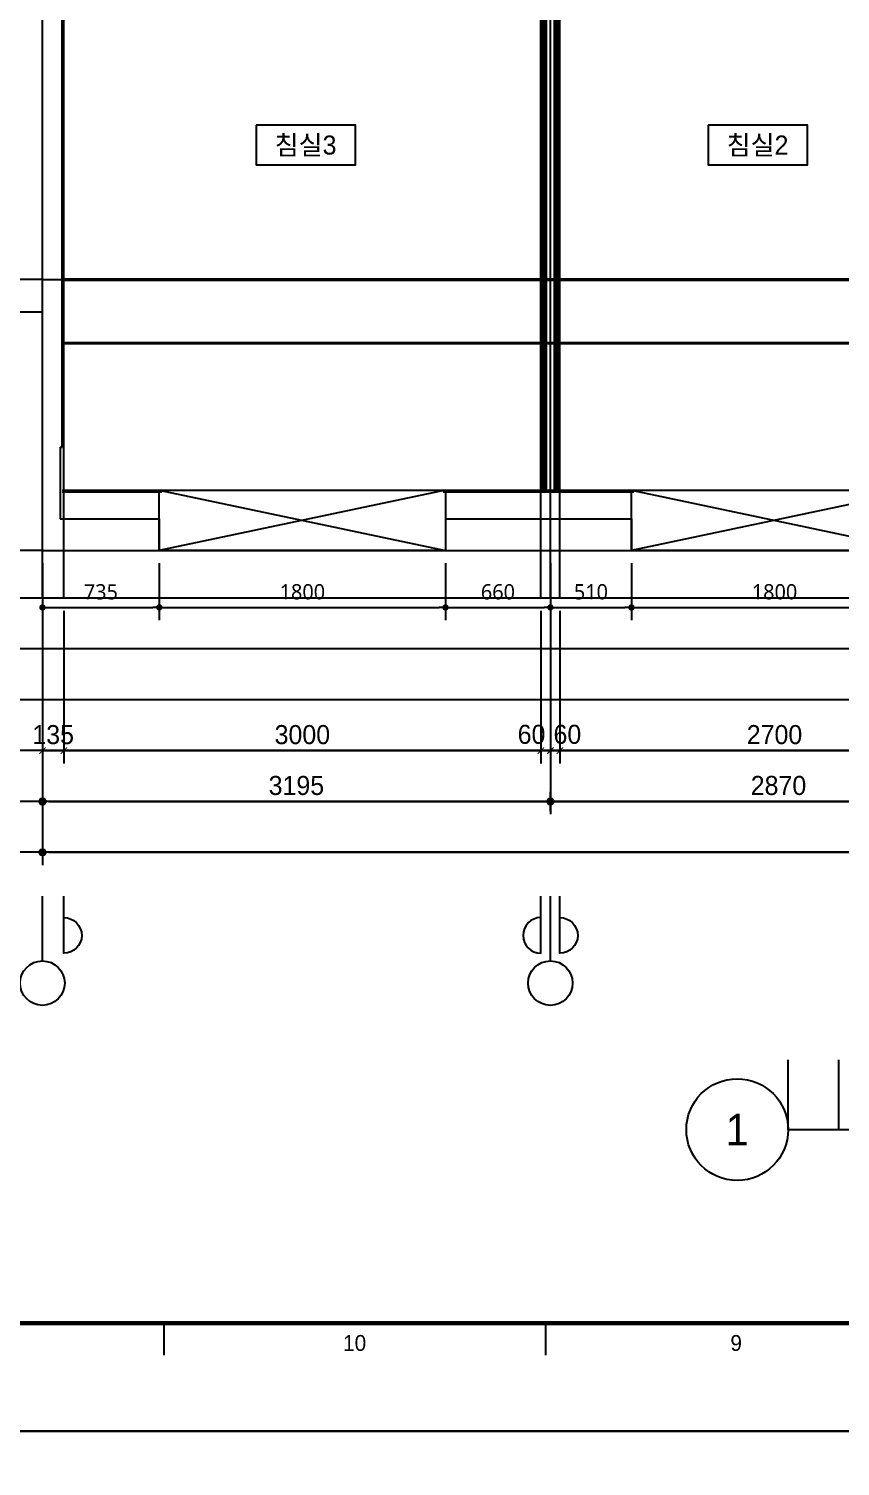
# Model space of a CAD drawing. Header units: millimetres. Extents: x 0 to 92204, y -190080 to 23760.
# Drawn here: x 58944 to 64048, y -47740 to -38691 of the extents above; entities that cross this region are included whole.
import ezdxf
from ezdxf.enums import TextEntityAlignment as Align
from ezdxf.xclip import XClip

# ---------------------------------------------------------------- set-up
doc = ezdxf.new("R2010")
doc.units = ezdxf.units.MM
doc.header["$LTSCALE"] = 100
doc.header["$XCLIPFRAME"] = 0
for name, pattern in [('AUDIT_D_220706163347-0', [0]), ('CEN', [62, 60, -1, 0, -1]), ('HIDDEN', [9.525, 6.35, -3.175])]:
    doc.linetypes.add(name, pattern=pattern)
doc.layers.get('defpoints').update_dxf_attribs({"color": 139})
for name, color, linetype in [('A-치수', 7, 'AUDIT_D_220706163347-0'), ('AA-BORD-FORM', 7, 'Continuous'), ('AA-BORD-TEXT', 3, 'Continuous'), ('AA-XXXX-DIMS', 7, 'Continuous'), ('AA-XXXX-SYMB', 7, 'Continuous'), ('AA-XXXX-TEXT', 3, 'Continuous'), ('CEN_CON', 1, 'CEN'), ('CEN_WALL', 12, 'CEN'), ('CONC', 2, 'Continuous'), ('DIM', 7, 'AUDIT_D_220706163347-0'), ('ELE3_CON', 7, 'Continuous'), ('MC', 135, 'Continuous'), ('WAL_DRY', 7, 'Continuous'), ('실명', 3, 'AUDIT_D_220706163347-0'), ('실명박스', 7, 'AUDIT_D_220706163347-0'), ('창호-open', 4, 'Continuous'), ('확장', 8, 'HIDDEN')]:
    doc.layers.add(name, color=color, linetype=linetype)
doc.layers.add('Defpoint', color=135, linetype='Continuous', plot=False)
doc.styles.add('HAUD01', font='Dotum.ttf')
doc.styles.add('맑은 고딕', font='malgun.ttf')
doc.styles.add('맑은고딕', font='malgun.ttf', dxfattribs={"width": 0.9})
doc.dimstyles.new('DIM_40', dxfattribs={"dimscale": 40, "dimtxt": 3, "dimasz": 1, "dimexe": 2, "dimexo": 2, "dimgap": 1, "dimtad": 1, "dimdec": 0, "dimzin": 0, "dimdsep": 46, "dimtxsty": '맑은고딕', "dimblk1": 'DIMDOT', "dimblk2": 'DIMDOT', "dimsah": 1, "dimcen": 0.09, "dimdle": 2, "dimclrd": 7, "dimclre": 7, "dimclrt": 3, "dimadec": 0, "dimazin": 0, "dimtfac": 1, "dimtdec": 0, "dimtix": 1, "dimtmove": 2, "dimatfit": 3, "dimldrblk": 'DIMDOT', "dimfxl": 2, "dimtolj": 1, "dimtzin": 0, "dimarcsym": 0})
doc.dimstyles.new('MCDIM_40', dxfattribs={"dimscale": 40, "dimtxt": 3, "dimasz": 1, "dimexe": 2, "dimexo": 2, "dimgap": 1, "dimtad": 1, "dimdec": 0, "dimzin": 0, "dimdsep": 46, "dimtxsty": '맑은고딕', "dimblk1": 'ARCHTICK', "dimblk2": 'ARCHTICK', "dimsah": 1, "dimcen": 0.09, "dimdle": 2, "dimclrd": 7, "dimclre": 7, "dimclrt": 3, "dimadec": 0, "dimazin": 0, "dimtfac": 1, "dimtdec": 0, "dimtix": 1, "dimtmove": 2, "dimatfit": 3, "dimldrblk": 'ARCHTICK', "dimfxl": 1, "dimtolj": 1, "dimtzin": 0, "dimarcsym": 0})
doc.dimstyles.new('NDIM40-in', dxfattribs={"dimscale": 40, "dimtxt": 2.4, "dimasz": 1, "dimexe": 2, "dimexo": 2, "dimgap": 1.2, "dimtad": 1, "dimdec": 0, "dimrnd": 0.25, "dimzin": 0, "dimdsep": 46, "dimtxsty": '맑은 고딕', "dimblk": 'DOT', "dimcen": 5, "dimclrd": 256, "dimclre": 256, "dimclrt": 3, "dimadec": 0, "dimazin": 0, "dimtfac": 1, "dimtdec": 0, "dimtix": 1, "dimtmove": 2, "dimatfit": 1, "dimldrblk": 'DIMDOT', "dimfxl": 0, "dimtolj": 1, "dimtzin": 0, "dimarcsym": 0})

# ---------------------------------------------------------------- blocks, each defined once
blk = doc.blocks.new('U-84A(확장)1')
at = {"layer": 'CEN_CON'}
for p, q in [((0, -300), (0, 7375)), ((0, 0), (15195, 0))]:
    blk.add_line(p, q, dxfattribs=at)
at = {"layer": 'CEN_WALL'}
blk.add_line((0, 1500), (10995, 1500), dxfattribs=at)
at = {"layer": 'CONC'}
blk.add_line((0, 0), (735, 0), dxfattribs=at)
at = {"layer": 'MC'}
blk.add_line((0, 1705), (10995, 1705), dxfattribs=at)
blk = doc.blocks.new('U-84A(확장)')
at = {"layer": 'CEN_CON'}
for p, q in [((0, -300), (0, 7375)), ((3195, -300), (3195, 4125)), ((0, 0), (15235, 0))]:
    blk.add_line(p, q, dxfattribs=at)
at = {"layer": 'CONC'}
for p, q in [((125, 650), (125, 3915)), ((112, 650), (112, 200)), ((112, 650), (125, 650)), ((112, 200), (735, 200)), ((735, 200), (735, 0)), ((2535, 200), (3705, 200)), ((2535, 200), (2535, 0)), ((3705, 200), (3705, 0)), ((0, 0), (735, 0)), ((2535, 0), (3705, 0))]:
    blk.add_line(p, q, dxfattribs=at)
at = {"layer": 'ELE3_CON'}
for p, q in [((2535, 0), (735, 0)), ((5505, 0), (3705, 0))]:
    blk.add_line(p, q, dxfattribs=at)
at = {"layer": 'MC'}
for p, q in [((135, -300), (135, 4265)), ((3135, -300), (3135, 4125)), ((3255, -300), (3255, 4125)), ((0, 1705), (10995, 1705))]:
    blk.add_line(p, q, dxfattribs=at)
at = {"layer": 'WAL_DRY'}
for p, q in [((3145, 380), (3145, 4015)), ((3157.5, 380), (3157.5, 4002.5)), ((3170, 380), (3170, 3990)), ((3220, 380), (3220, 3990)), ((3232.5, 380), (3232.5, 4002.5)), ((3245, 380), (3245, 4015)), ((125, 380), (750, 380)), ((125, 370), (750, 370)), ((2520, 380), (3720, 380)), ((2520, 370), (3720, 370))]:
    blk.add_line(p, q, dxfattribs=at)
at = {"layer": '확장', "ltscale": 0.5, "const_width": 20, "flags": 128}
for points in [[(10685, 1705), (125, 1705)], [(10685, 1305), (125, 1305)]]:
    blk.add_lwpolyline(points, dxfattribs=at)
blk = doc.blocks.new('DIMDOT')
at = {"layer": 'AA-XXXX-DIMS'}
for p, q in [((-1.5, 0), (1.5, 0)), ((0, -1.5), (0, 1.5))]:
    blk.add_line(p, q, dxfattribs=at)
for radius in [0.5, 0.25]:
    blk.add_circle((0, 0), radius, dxfattribs=at)
blk = doc.blocks.new('*D2829')
at = {"layer": 'defpoints', "color": 0, "transparency": 16777216}
for p in [(8876.2, -66035.4), (23506.2, -66035.4), (23506.2, -67635.4)]:
    blk.add_point(p, dxfattribs=at)
at = {"layer": 'DIM', "color": 7, "lineweight": -2, "transparency": 16777216}
for p, q in [((8876.2, -66115.4), (8876.2, -67715.4)), ((23506.2, -66115.4), (23506.2, -67715.4)), ((8916.2, -67635.4), (23466.2, -67635.4))]:
    blk.add_line(p, q, dxfattribs=at)
at = {"layer": 'DIM', "color": 7, "lineweight": -2, "transparency": 16777216, "xscale": 40, "yscale": 40, "zscale": 40, "rotation": 180}
blk.add_blockref('DIMDOT', (8876.2, -67635.4), dxfattribs=at)
at = {"layer": 'DIM', "color": 7, "lineweight": -2, "transparency": 16777216, "xscale": 40, "yscale": 40, "zscale": 40}
blk.add_blockref('DIMDOT', (23506.2, -67635.4), dxfattribs=at)
at = {"layer": 'DIM', "color": 3, "transparency": 16777216, "insert": (16191.2, -67535.3), "char_height": 120, "attachment_point": 5, "style": 'HAUD01'}
blk.add_mtext('\\A1;14630', dxfattribs=at)
blk = doc.blocks.new('*D2830')
at = {"layer": 'defpoints', "color": 0, "transparency": 16777216}
for p in [(8876.2, -66035.4), (12071.2, -66035.4), (12071.2, -67315.4)]:
    blk.add_point(p, dxfattribs=at)
at = {"layer": 'DIM', "color": 7, "lineweight": -2, "transparency": 16777216}
for p, q in [((8876.2, -66115.4), (8876.2, -67395.4)), ((12071.2, -66115.4), (12071.2, -67395.4)), ((8916.2, -67315.4), (12031.2, -67315.4))]:
    blk.add_line(p, q, dxfattribs=at)
at = {"layer": 'DIM', "color": 7, "lineweight": -2, "transparency": 16777216, "xscale": 40, "yscale": 40, "zscale": 40, "rotation": 180}
blk.add_blockref('DIMDOT', (8876.2, -67315.4), dxfattribs=at)
at = {"layer": 'DIM', "color": 7, "lineweight": -2, "transparency": 16777216, "xscale": 40, "yscale": 40, "zscale": 40}
blk.add_blockref('DIMDOT', (12071.2, -67315.4), dxfattribs=at)
at = {"layer": 'DIM', "color": 3, "transparency": 16777216, "insert": (10473.7, -67215.3), "char_height": 120, "attachment_point": 5, "style": 'HAUD01'}
blk.add_mtext('\\A1;3195', dxfattribs=at)
blk = doc.blocks.new('*D2831')
at = {"layer": 'defpoints', "color": 0, "transparency": 16777216}
for p in [(12071.2, -66035.4), (14941.2, -66035.4), (14941.2, -67315.4)]:
    blk.add_point(p, dxfattribs=at)
at = {"layer": 'DIM', "color": 7, "lineweight": -2, "transparency": 16777216}
for p, q in [((12071.2, -66115.4), (12071.2, -67395.4)), ((14941.2, -66115.4), (14941.2, -67395.4)), ((12111.2, -67315.4), (14901.2, -67315.4))]:
    blk.add_line(p, q, dxfattribs=at)
at = {"layer": 'DIM', "color": 7, "lineweight": -2, "transparency": 16777216, "xscale": 40, "yscale": 40, "zscale": 40, "rotation": 180}
blk.add_blockref('DIMDOT', (12071.2, -67315.4), dxfattribs=at)
at = {"layer": 'DIM', "color": 7, "lineweight": -2, "transparency": 16777216, "xscale": 40, "yscale": 40, "zscale": 40}
blk.add_blockref('DIMDOT', (14941.2, -67315.4), dxfattribs=at)
at = {"layer": 'DIM', "color": 3, "transparency": 16777216, "insert": (13506.2, -67215.3), "char_height": 120, "attachment_point": 5, "style": 'HAUD01'}
blk.add_mtext('\\A1;2870', dxfattribs=at)
blk = doc.blocks.new('_ArchTick')
at = {"color": 0, "linetype": 'ByBlock', "const_width": 0.15}
blk.add_lwpolyline([(-0.5, -0.5), (0.5, 0.5)], dxfattribs=at)
blk = doc.blocks.new('*D2834')
at = {"layer": 'defpoints', "color": 0, "transparency": 16777216}
for p in [(8876.2, -66035.4), (9011.2, -66035.4), (9011.2, -66995.4)]:
    blk.add_point(p, dxfattribs=at)
at = {"layer": 'DIM', "color": 7, "lineweight": -2, "transparency": 16777216}
for p, q in [((8876.2, -66115.4), (8876.2, -67075.4)), ((9011.2, -66115.4), (9011.2, -67075.4)), ((8876.2, -66995.4), (8836.2, -66995.4)), ((8876.2, -66995.4), (9011.2, -66995.4)), ((9011.2, -66995.4), (9051.2, -66995.4))]:
    blk.add_line(p, q, dxfattribs=at)
at = {"layer": 'DIM', "color": 7, "lineweight": -2, "transparency": 16777216, "xscale": 40, "yscale": 40, "zscale": 40}
blk.add_blockref('_ArchTick', (8876.2, -66995.4), dxfattribs=at)
at = {"layer": 'DIM', "color": 7, "lineweight": -2, "transparency": 16777216, "xscale": 40, "yscale": 40, "zscale": 40, "rotation": 180}
blk.add_blockref('_ArchTick', (9011.2, -66995.4), dxfattribs=at)
at = {"layer": 'DIM', "color": 3, "transparency": 16777216, "insert": (8943.7, -66895.3), "char_height": 120, "attachment_point": 5, "style": 'HAUD01'}
blk.add_mtext('\\A1;135', dxfattribs=at)
blk = doc.blocks.new('*D2835')
at = {"layer": 'defpoints', "color": 0, "transparency": 16777216}
for p in [(9011.2, -66035.4), (12011.2, -66035.4), (12011.2, -66995.4)]:
    blk.add_point(p, dxfattribs=at)
at = {"layer": 'DIM', "color": 7, "lineweight": -2, "transparency": 16777216}
for p, q in [((9011.2, -66115.4), (9011.2, -67075.4)), ((12011.2, -66115.4), (12011.2, -67075.4)), ((8931.2, -66995.4), (12091.2, -66995.4))]:
    blk.add_line(p, q, dxfattribs=at)
at = {"layer": 'DIM', "color": 7, "lineweight": -2, "transparency": 16777216, "xscale": 40, "yscale": 40, "zscale": 40, "rotation": 180}
blk.add_blockref('_ArchTick', (9011.2, -66995.4), dxfattribs=at)
at = {"layer": 'DIM', "color": 7, "lineweight": -2, "transparency": 16777216, "xscale": 40, "yscale": 40, "zscale": 40}
blk.add_blockref('_ArchTick', (12011.2, -66995.4), dxfattribs=at)
at = {"layer": 'DIM', "color": 3, "transparency": 16777216, "insert": (10511.2, -66895.3), "char_height": 120, "attachment_point": 5, "style": 'HAUD01'}
blk.add_mtext('\\A1;3000', dxfattribs=at)
blk = doc.blocks.new('*D2836')
at = {"layer": 'defpoints', "color": 0, "transparency": 16777216}
for p in [(12011.2, -66035.4), (12071.2, -66035.4), (12071.2, -66995.4)]:
    blk.add_point(p, dxfattribs=at)
at = {"layer": 'DIM', "color": 7, "lineweight": -2, "transparency": 16777216}
for p, q in [((12011.2, -66115.4), (12011.2, -67075.4)), ((12071.2, -66115.4), (12071.2, -67075.4)), ((12011.2, -66995.4), (11971.2, -66995.4)), ((12011.2, -66995.4), (12071.2, -66995.4)), ((12071.2, -66995.4), (12111.2, -66995.4))]:
    blk.add_line(p, q, dxfattribs=at)
at = {"layer": 'DIM', "color": 7, "lineweight": -2, "transparency": 16777216, "xscale": 40, "yscale": 40, "zscale": 40}
blk.add_blockref('_ArchTick', (12011.2, -66995.4), dxfattribs=at)
at = {"layer": 'DIM', "color": 7, "lineweight": -2, "transparency": 16777216, "xscale": 40, "yscale": 40, "zscale": 40, "rotation": 180}
blk.add_blockref('_ArchTick', (12071.2, -66995.4), dxfattribs=at)
at = {"layer": 'DIM', "color": 3, "transparency": 16777216, "insert": (11952.8, -66893.4), "char_height": 120, "attachment_point": 5, "style": 'HAUD01'}
blk.add_mtext('\\A1;60', dxfattribs=at)
blk = doc.blocks.new('*D2837')
at = {"layer": 'defpoints', "color": 0, "transparency": 16777216}
for p in [(12071.2, -66035.4), (12131.2, -66035.4), (12131.2, -66995.4)]:
    blk.add_point(p, dxfattribs=at)
at = {"layer": 'DIM', "color": 7, "lineweight": -2, "transparency": 16777216}
for p, q in [((12071.2, -66115.4), (12071.2, -67075.4)), ((12131.2, -66115.4), (12131.2, -67075.4)), ((12071.2, -66995.4), (12031.2, -66995.4)), ((12071.2, -66995.4), (12131.2, -66995.4)), ((12131.2, -66995.4), (12171.2, -66995.4))]:
    blk.add_line(p, q, dxfattribs=at)
at = {"layer": 'DIM', "color": 7, "lineweight": -2, "transparency": 16777216, "xscale": 40, "yscale": 40, "zscale": 40}
blk.add_blockref('_ArchTick', (12071.2, -66995.4), dxfattribs=at)
at = {"layer": 'DIM', "color": 7, "lineweight": -2, "transparency": 16777216, "xscale": 40, "yscale": 40, "zscale": 40, "rotation": 180}
blk.add_blockref('_ArchTick', (12131.2, -66995.4), dxfattribs=at)
at = {"layer": 'DIM', "color": 3, "transparency": 16777216, "insert": (12178.3, -66893.4), "char_height": 120, "attachment_point": 5, "style": 'HAUD01'}
blk.add_mtext('\\A1;60', dxfattribs=at)
blk = doc.blocks.new('*D2838')
at = {"layer": 'defpoints', "color": 0, "transparency": 16777216}
for p in [(12131.2, -66035.4), (14831.2, -66035.4), (14831.2, -66995.4)]:
    blk.add_point(p, dxfattribs=at)
at = {"layer": 'DIM', "color": 7, "lineweight": -2, "transparency": 16777216}
for p, q in [((12131.2, -66115.4), (12131.2, -67075.4)), ((14831.2, -66115.4), (14831.2, -67075.4)), ((12051.2, -66995.4), (14911.2, -66995.4))]:
    blk.add_line(p, q, dxfattribs=at)
at = {"layer": 'DIM', "color": 7, "lineweight": -2, "transparency": 16777216, "xscale": 40, "yscale": 40, "zscale": 40, "rotation": 180}
blk.add_blockref('_ArchTick', (12131.2, -66995.4), dxfattribs=at)
at = {"layer": 'DIM', "color": 7, "lineweight": -2, "transparency": 16777216, "xscale": 40, "yscale": 40, "zscale": 40}
blk.add_blockref('_ArchTick', (14831.2, -66995.4), dxfattribs=at)
at = {"layer": 'DIM', "color": 3, "transparency": 16777216, "insert": (13481.2, -66895.3), "char_height": 120, "attachment_point": 5, "style": 'HAUD01'}
blk.add_mtext('\\A1;2700', dxfattribs=at)
blk = doc.blocks.new('중심')
at = {"layer": 'DIM'}
blk.add_line((-350, 0), (0, 0), dxfattribs=at)
blk.add_circle((-470, 0), 120, dxfattribs=at)
blk = doc.blocks.new('XR-FORM 청주월명')
at = {"layer": 'AA-BORD-FORM', "color": 2}
for p, q in [((241, 17), (241, 12)), ((301, 17), (301, 12))]:
    blk.add_line(p, q, dxfattribs=at)
at = {"layer": 'AA-BORD-FORM', "color": 1}
blk.add_lwpolyline([(0, 0), (841, 0), (841, 594), (0, 594)], close=True, dxfattribs=at)
at = {"layer": 'AA-BORD-FORM', "color": 2, "const_width": 0.682}
blk.add_lwpolyline([(21, 17), (21, 577), (821, 577), (821, 17)], close=True, dxfattribs=at)
at = {"layer": 'AA-BORD-TEXT', "color": 7, "style": 'HAUD01'}
for s, p in [('10', (271, 13.9)), ('9', (331, 13.9))]:
    blk.add_text(s, height=2.5, dxfattribs=at).set_placement(p, align=Align.MIDDLE_CENTER)
blk = doc.blocks.new('_Dot')
at = {"color": 0, "linetype": 'ByBlock', "lineweight": -2}
blk.add_line((-0.5, 0), (-1, 0), dxfattribs=at)
at = {"color": 0, "linetype": 'ByBlock', "const_width": 0.5}
blk.add_lwpolyline([(-0.25, 0, 1), (0.25, 0, 1)], format="xyb", close=True, dxfattribs=at)
blk = doc.blocks.new('*D564')
at = {"layer": 'defpoints', "color": 0, "transparency": 16777216}
for p in [(59030.2, -41975.4), (59765.2, -41975.4), (59765.2, -42333.9)]:
    blk.add_point(p, dxfattribs=at)
at = {"layer": 'DIM', "lineweight": -2, "transparency": 16777216}
for p, q in [((59030.2, -42055.4), (59030.2, -42413.9)), ((59765.2, -42055.4), (59765.2, -42413.9)), ((59070.2, -42333.9), (59725.2, -42333.9))]:
    blk.add_line(p, q, dxfattribs=at)
at = {"layer": 'DIM', "lineweight": -2, "transparency": 16777216, "xscale": 40, "yscale": 40, "zscale": 40, "rotation": 180}
blk.add_blockref('_Dot', (59030.2, -42333.9), dxfattribs=at)
at = {"layer": 'DIM', "lineweight": -2, "transparency": 16777216, "xscale": 40, "yscale": 40, "zscale": 40}
blk.add_blockref('_Dot', (59765.2, -42333.9), dxfattribs=at)
at = {"layer": 'DIM', "color": 3, "transparency": 16777216, "insert": (59397.7, -42236.3), "char_height": 96, "attachment_point": 5, "style": '맑은 고딕'}
blk.add_mtext('\\A1;735', dxfattribs=at)
blk = doc.blocks.new('*D565')
at = {"layer": 'defpoints', "color": 0, "transparency": 16777216}
for p in [(59765.2, -41975.4), (61565.2, -41975.4), (61565.2, -42333.9)]:
    blk.add_point(p, dxfattribs=at)
at = {"layer": 'DIM', "lineweight": -2, "transparency": 16777216}
for p, q in [((59765.2, -42055.4), (59765.2, -42413.9)), ((61565.2, -42055.4), (61565.2, -42413.9)), ((59805.2, -42333.9), (61525.2, -42333.9))]:
    blk.add_line(p, q, dxfattribs=at)
at = {"layer": 'DIM', "lineweight": -2, "transparency": 16777216, "xscale": 40, "yscale": 40, "zscale": 40, "rotation": 180}
blk.add_blockref('_Dot', (59765.2, -42333.9), dxfattribs=at)
at = {"layer": 'DIM', "lineweight": -2, "transparency": 16777216, "xscale": 40, "yscale": 40, "zscale": 40}
blk.add_blockref('_Dot', (61565.2, -42333.9), dxfattribs=at)
at = {"layer": 'DIM', "color": 3, "transparency": 16777216, "insert": (60665.2, -42236), "char_height": 96, "attachment_point": 5, "style": '맑은 고딕'}
blk.add_mtext('\\A1;1800', dxfattribs=at)
blk = doc.blocks.new('*D566')
at = {"layer": 'defpoints', "color": 0, "transparency": 16777216}
for p in [(61565.2, -41975.4), (62225.2, -41975.4), (62225.2, -42333.9)]:
    blk.add_point(p, dxfattribs=at)
at = {"layer": 'DIM', "lineweight": -2, "transparency": 16777216}
for p, q in [((61565.2, -42055.4), (61565.2, -42413.9)), ((62225.2, -42055.4), (62225.2, -42413.9)), ((61605.2, -42333.9), (62185.2, -42333.9))]:
    blk.add_line(p, q, dxfattribs=at)
at = {"layer": 'DIM', "lineweight": -2, "transparency": 16777216, "xscale": 40, "yscale": 40, "zscale": 40, "rotation": 180}
blk.add_blockref('_Dot', (61565.2, -42333.9), dxfattribs=at)
at = {"layer": 'DIM', "lineweight": -2, "transparency": 16777216, "xscale": 40, "yscale": 40, "zscale": 40}
blk.add_blockref('_Dot', (62225.2, -42333.9), dxfattribs=at)
at = {"layer": 'DIM', "color": 3, "transparency": 16777216, "insert": (61895.2, -42236.3), "char_height": 96, "attachment_point": 5, "style": '맑은 고딕'}
blk.add_mtext('\\A1;660', dxfattribs=at)
blk = doc.blocks.new('*D567')
at = {"layer": 'defpoints', "color": 0, "transparency": 16777216}
for p in [(62225.2, -41975.4), (62735.2, -41975.4), (62735.2, -42333.9)]:
    blk.add_point(p, dxfattribs=at)
at = {"layer": 'DIM', "lineweight": -2, "transparency": 16777216}
for p, q in [((62225.2, -42055.4), (62225.2, -42413.9)), ((62735.2, -42055.4), (62735.2, -42413.9)), ((62265.2, -42333.9), (62695.2, -42333.9))]:
    blk.add_line(p, q, dxfattribs=at)
at = {"layer": 'DIM', "lineweight": -2, "transparency": 16777216, "xscale": 40, "yscale": 40, "zscale": 40, "rotation": 180}
blk.add_blockref('_Dot', (62225.2, -42333.9), dxfattribs=at)
at = {"layer": 'DIM', "lineweight": -2, "transparency": 16777216, "xscale": 40, "yscale": 40, "zscale": 40}
blk.add_blockref('_Dot', (62735.2, -42333.9), dxfattribs=at)
at = {"layer": 'DIM', "color": 3, "transparency": 16777216, "insert": (62480.2, -42236), "char_height": 96, "attachment_point": 5, "style": '맑은 고딕'}
blk.add_mtext('\\A1;510', dxfattribs=at)
blk = doc.blocks.new('*D568')
at = {"layer": 'defpoints', "color": 0, "transparency": 16777216}
for p in [(62735.2, -41975.4), (64535.2, -41975.4), (64535.2, -42333.9)]:
    blk.add_point(p, dxfattribs=at)
at = {"layer": 'DIM', "lineweight": -2, "transparency": 16777216}
for p, q in [((62735.2, -42055.4), (62735.2, -42413.9)), ((64535.2, -42055.4), (64535.2, -42413.9)), ((62775.2, -42333.9), (64495.2, -42333.9))]:
    blk.add_line(p, q, dxfattribs=at)
at = {"layer": 'DIM', "lineweight": -2, "transparency": 16777216, "xscale": 40, "yscale": 40, "zscale": 40, "rotation": 180}
blk.add_blockref('_Dot', (62735.2, -42333.9), dxfattribs=at)
at = {"layer": 'DIM', "lineweight": -2, "transparency": 16777216, "xscale": 40, "yscale": 40, "zscale": 40}
blk.add_blockref('_Dot', (64535.2, -42333.9), dxfattribs=at)
at = {"layer": 'DIM', "color": 3, "transparency": 16777216, "insert": (63635.2, -42236), "char_height": 96, "attachment_point": 5, "style": '맑은 고딕'}
blk.add_mtext('\\A1;1800', dxfattribs=at)
blk = doc.blocks.new('DIM-1108')
at = {"layer": 'DIM'}
for points in [[(9011.2, -68046.5, -1), (9011.2, -68270.5), (9011.2, -67910.5)], [(12011.2, -68046.5, 1), (12011.2, -68270.5), (12011.2, -67910.5)], [(12131.2, -68046.5, -1), (12131.2, -68270.5), (12131.2, -67910.5)]]:
    blk.add_lwpolyline(points, format="xyb", dxfattribs=at)
at = {"layer": 'A-치수', "xscale": 1.166666666666675, "yscale": 1.166666666666675, "zscale": 1.166666666666675, "rotation": 90}
for p in [(8876.2, -67910.5), (12071.2, -67910.5)]:
    blk.add_blockref('중심', p, dxfattribs=at)
at = {"layer": 'DIM'}
for base, p1, p2, dimstyle, override, picture, middle in [((9011.2, -66995.4), (8876.2, -66035.4), (9011.2, -66035.4), 'MCDIM_40', {"dimtxsty": 'HAUD01'}, '*D2834', (8943.7, -66895.3)), ((23506.2, -67635.4), (8876.2, -66035.4), (23506.2, -66035.4), 'DIM_40', {"dimscale": 40, "dimtxsty": 'HAUD01'}, '*D2829', (16191.2, -67535.3)), ((12071.2, -67315.4), (8876.2, -66035.4), (12071.2, -66035.4), 'DIM_40', {"dimscale": 40, "dimtxsty": 'HAUD01'}, '*D2830', (10473.7, -67215.3)), ((12011.2, -66995.4), (9011.2, -66035.4), (12011.2, -66035.4), 'MCDIM_40', {"dimtxsty": 'HAUD01'}, '*D2835', (10511.2, -66895.3)), ((14941.2, -67315.4), (12071.2, -66035.4), (14941.2, -66035.4), 'DIM_40', {"dimscale": 40, "dimtxsty": 'HAUD01'}, '*D2831', (13506.2, -67215.3)), ((14831.2, -66995.4), (12131.2, -66035.4), (14831.2, -66035.4), 'MCDIM_40', {"dimtxsty": 'HAUD01'}, '*D2838', (13481.2, -66895.3))]:
    dim = blk.add_linear_dim(base=base, p1=p1, p2=p2, angle=180, dimstyle=dimstyle, override=override, dxfattribs=at)
    dim.commit()
    dim.dimension.update_dxf_attribs({"geometry": picture, "text_midpoint": middle})
for base, p1, p2, picture, middle in [((12071.2, -66995.4), (12011.2, -66035.4), (12071.2, -66035.4), '*D2836', (11952.8, -66893.4)), ((12131.2, -66995.4), (12071.2, -66035.4), (12131.2, -66035.4), '*D2837', (12178.3, -66893.4))]:
    dim = blk.add_linear_dim(base=base, p1=p1, p2=p2, angle=180, dimstyle='MCDIM_40', override={"dimtxsty": 'HAUD01'}, dxfattribs=at)
    dim.commit()
    dim.dimension.update_dxf_attribs({"geometry": picture, "text_midpoint": middle, "dimtype": 128})

msp = doc.modelspace()

# ---------------------------------------------------------------- linework, layer by layer
at = {"layer": 'AA-XXXX-SYMB', "color": 3}
msp.add_line((63720.5, -45620.9), (69741.9, -45620.9), dxfattribs=at)
msp.add_circle((63400.5, -45620.9), 320, dxfattribs=at)
at = {"layer": 'Defpoint'}
for p, q in [((63720.5, -45620.9), (63720.5, -45180.9)), ((64040.5, -45620.9), (64040.5, -45180.9))]:
    msp.add_line(p, q, dxfattribs=at)
at = {"layer": 'defpoints'}
for points in [[(75865.2, -43875.4), (56236, -43875.4), (56236, -26950.4), (75865.2, -26950.4)], [(75545.2, -43555.4), (56556, -43555.4), (56556, -27270.4), (75545.2, -27270.4)], [(75225.2, -43235.4), (56876, -43235.4), (56876, -27590.4), (75225.2, -27590.4)], [(74905.2, -42915.4), (57196, -42915.4), (57196, -27910.4), (74905.2, -27910.4)], [(74585.2, -42595.4), (57516, -42595.4), (57516, -28230.4), (74585.2, -28230.4)], [(74265.2, -42275.4), (57836, -42275.4), (57836, -28550.4), (74265.2, -28550.4)]]:
    msp.add_lwpolyline(points, close=True, dxfattribs=at)
at = {"layer": '실명박스'}
for points in [[(60373.8, -39297.6), (60373.8, -39547.6), (60999.1, -39547.6), (60999.1, -39297.6)], [(63216.9, -39297.6), (63216.9, -39547.6), (63842.2, -39547.6), (63842.2, -39297.6)]]:
    msp.add_lwpolyline(points, close=True, dxfattribs=at)
at = {"layer": '창호-open'}
for p, q in [((61565.2, -41595.4), (59765.2, -41975.4)), ((59765.2, -41595.4), (61565.2, -41975.4)), ((64535.2, -41595.4), (62735.2, -41975.4)), ((62735.2, -41595.4), (64535.2, -41975.4))]:
    msp.add_line(p, q, dxfattribs=at)
for points in [[(59765.2, -41595.4), (61565.2, -41595.4), (61565.2, -41975.4), (59765.2, -41975.4)], [(62735.2, -41595.4), (64535.2, -41595.4), (64535.2, -41975.4), (62735.2, -41975.4)]]:
    msp.add_lwpolyline(points, close=True, dxfattribs=at)

# ---------------------------------------------------------------- block references
msp.add_blockref('DIM-1108', (50153.9, 23760))
at = {"xscale": 40, "yscale": 40, "zscale": 40}
for p in [(50153.9, -47520), (50153.9, -71280)]:
    msp.add_blockref('XR-FORM 청주월명', p, dxfattribs=at)
ref = msp.add_blockref('U-84A(확장)1', (59030.2, -41975.4), dxfattribs=dict(xscale=-1))
XClip(ref).set_block_clipping_path([(-15235, -300), (1194.1410816024, 13425)])
ref = msp.add_blockref('U-84A(확장)', (59030.2, -41975.4))
XClip(ref).set_block_clipping_path([(-1194.1410816024, -300), (15235, 13425)])

# ---------------------------------------------------------------- texts
at = {"layer": 'AA-XXXX-TEXT', "style": 'HAUD01'}
msp.add_text('1', height=200, dxfattribs=at).set_placement((63400.5, -45620.9), align=Align.MIDDLE_CENTER)
at = {"layer": '실명', "style": 'HAUD01'}
for s, p in [('침실3', (60685.4, -39420.8)), ('침실2', (63528.4, -39420.8))]:
    msp.add_text(s, height=120, dxfattribs=at).set_placement(p, align=Align.MIDDLE)

# ---------------------------------------------------------------- dimensions: what is measured, and where the dimension line sits
at = {"layer": 'DIM'}
for base, p1, p2, picture, middle in [((59765.2, -42333.9), (59030.2, -41975.4), (59765.2, -41975.4), '*D564', (59397.7, -42236.3)), ((61565.2, -42333.9), (59765.2, -41975.4), (61565.2, -41975.4), '*D565', (60665.2, -42236)), ((62225.2, -42333.9), (61565.2, -41975.4), (62225.2, -41975.4), '*D566', (61895.2, -42236.3)), ((62735.2, -42333.9), (62225.2, -41975.4), (62735.2, -41975.4), '*D567', (62480.2, -42236)), ((64535.2, -42333.9), (62735.2, -41975.4), (64535.2, -41975.4), '*D568', (63635.2, -42236))]:
    dim = msp.add_linear_dim(base=base, p1=p1, p2=p2, angle=180, dimstyle='NDIM40-in', override={"dimscale": 40}, dxfattribs=at)
    dim.commit()
    dim.dimension.update_dxf_attribs({"geometry": picture, "text_midpoint": middle})

doc.saveas('drawing.dxf')
